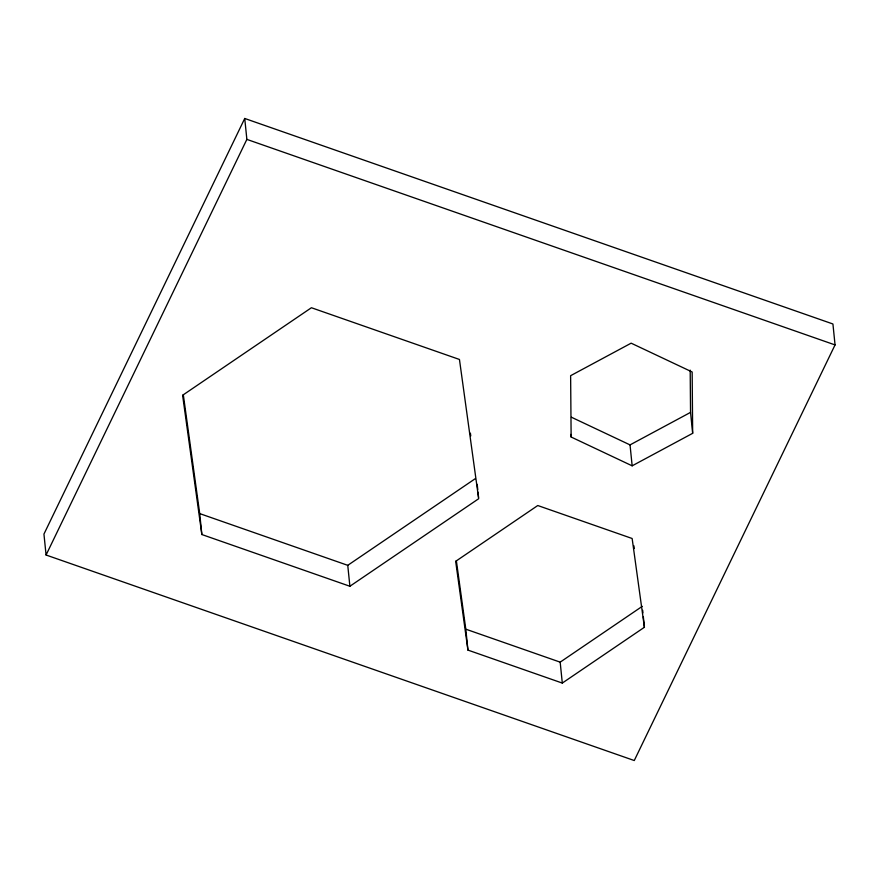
<?xml version="1.0" encoding="UTF-8"?>
<svg xmlns="http://www.w3.org/2000/svg" width="879" height="879" viewBox="0 0 879 879"><rect width="100%" height="100%" fill="white"/><g stroke="black" fill="none" stroke-linecap="round" stroke-linejoin="round"><path stroke-width="1.32" d="M244.736 118.467L43.95 534.08L46.071 555.012L634.264 760.533L835.05 344.92L832.929 323.988L244.736 118.467L246.867 139.387L46.071 555.012M183.293 394.627L199.72 513.6L347.754 565.329L475.429 478.561M349.886 586.26L478.681 498.723L459.453 359.467L311.419 307.738L182.612 395.264L201.851 534.531L349.886 586.26L347.754 565.329M456.333 560.571L465.804 629.177L560.176 662.151L642.274 606.345M644.406 627.276L632.144 538.497L537.772 505.524L455.674 561.329L467.936 650.097L562.296 683.071L644.406 627.276L643.34 616.816M571.449 417.239L630.034 444.895L690.542 412.383L690.191 370.136M632.155 465.826L692.663 433.314L692.158 371.982L631.144 343.173L570.625 375.685L571.13 437.017L632.155 465.826L630.034 444.895M246.867 139.387L835.05 344.92M633.913 545.815L634.286 548.507M470.397 433.182L470.77 435.885M690.542 412.383L692.663 433.314M642.67 610.268L642.945 612.883M570.867 434.402L571.13 437.017M560.176 662.151L562.296 683.071M477.22 484.34L477.758 489.57M478.022 492.185L478.55 497.415M465.804 629.177L467.936 650.097M199.72 513.6L201.851 534.531"/></g></svg>
